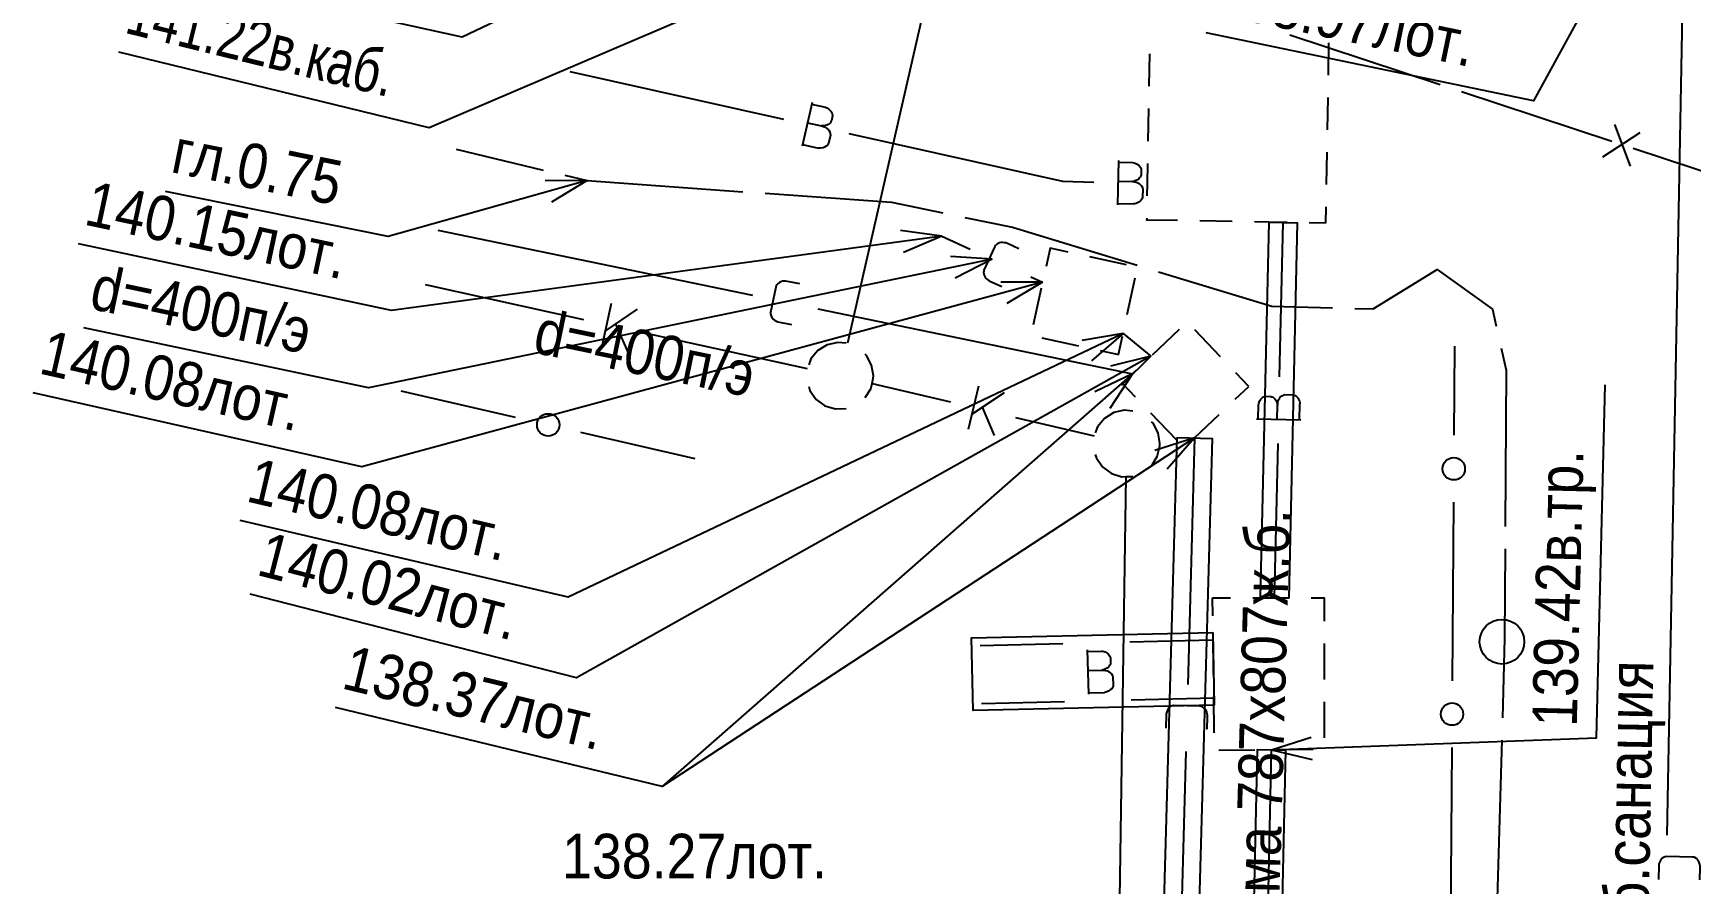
# Model space of a CAD drawing. Header units: metres. Extents: x -3947 to -3704, y 4976 to 6609.
# Drawn here: x -3850 to -3812.87, y 5279.19 to 5298.26 of the extents above; entities that cross this region are included whole.
import ezdxf
from ezdxf.enums import TextEntityAlignment as Align

# ---------------------------------------------------------------- set-up
doc = ezdxf.new("R2010")
doc.units = ezdxf.units.M
doc.header["$MEASUREMENT"] = 0
for name, color, linetype, lineweight in [('Водопровод', 7, 'Continuous', 25), ('Водосток', 7, 'Continuous', 25), ('Кабели', 7, 'Continuous', 25), ('Кабель электрический', 7, 'Continuous', 25), ('Канализация самотёчная', 7, 'Continuous', 25)]:
    doc.layers.add(name, color=color, linetype=linetype, lineweight=lineweight)
doc.styles.add('Style-RUSSIAN_1251', font='RUSSIAN_1251.shx')
doc.styles.add('Style-RUSSIAN_1251 I 0.00000', font='RUSSIAN_1251.shx')
doc.linetypes.add('Stok', pattern='A,-1.75,[108,dgnlstyle-500_multi_und.shx,S=0.007373,R=0,X=0,Y=0],-1.75', length=3.5)

msp = doc.modelspace()

# ---------------------------------------------------------------- linework, layer by layer
at = {"layer": 'Водопровод', "linetype": 'Continuous'}
for p, q in [((-3820.98, 5298.043), (-3820.993, 5297.317)), ((-3825, 5297.067), (-3824.987, 5297.793)), ((-3837.981, 5297.401), (-3833.192, 5296.334)), ((-3832.555, 5296.701), (-3832.772, 5295.728)), ((-3825.023, 5295.84), (-3825.009, 5296.567)), ((-3821.001, 5296.817), (-3821.014, 5296.09)), ((-3832.656, 5296.248), (-3832.343, 5296.178)), ((-3831.728, 5296.007), (-3826.94, 5294.94)), ((-3832.765, 5295.76), (-3832.412, 5295.681)), ((-3821.022, 5295.59), (-3821.035, 5294.863)), ((-3825.686, 5295.405), (-3825.712, 5294.407)), ((-3826.94, 5294.94), (-3826.24, 5294.922)), ((-3825.698, 5294.941), (-3825.377, 5294.932)), ((-3825.711, 5294.44), (-3825.349, 5294.43)), ((-3821.044, 5294.363), (-3821.05, 5294)), ((-3823.14, 5294.037), (-3823.867, 5294.049)), ((-3822.078, 5290.558), (-3822, 5294.017)), ((-3821.05, 5294), (-3821.413, 5294.006)), ((-3822.133, 5289.601), (-3822.126, 5289.922)), ((-3821.632, 5289.59), (-3821.624, 5289.952)), ((-3822.597, 5289.611), (-3821.6, 5289.589)), ((-3822.19, 5285.6), (-3822.112, 5289.059)), ((-3823.58, 5285.6), (-3823.176, 5285.6)), ((-3823.575, 5285.196), (-3823.58, 5285.6)), ((-3825.432, 5284.615), (-3823.576, 5284.66)), ((-3828.789, 5284.535), (-3826.932, 5284.58)), ((-3826.387, 5284.44), (-3826.363, 5283.443)), ((-3821.08, 5284.58), (-3821.08, 5283.773)), ((-3826.376, 5283.976), (-3826.054, 5283.984)), ((-3828.758, 5283.236), (-3826.901, 5283.28)), ((-3826.364, 5283.475), (-3826.001, 5283.484)), ((-3825.401, 5283.316), (-3823.544, 5283.36)), ((-3823.544, 5282.581), (-3823.553, 5283.388)), ((-3821.08, 5283.273), (-3821.08, 5282.465)), ((-3822.26, 5282.196), (-3821.37, 5282.479)), ((-3822.633, 5282.191), (-3823.441, 5282.181)), ((-3822.628, 5265.528), (-3822.26, 5282.196)), ((-3822.26, 5282.196), (-3821.351, 5281.98)), ((-3821.325, 5282.207), (-3822.133, 5282.197))]:
    msp.add_line(p, q, dxfattribs=at)
at = {"layer": 'Водопровод', "linetype": 'Continuous', "flags": 128}
for points in [[(-3832.563, 5296.666), (-3832.252, 5296.596), (-3832.224, 5296.584), (-3832.179, 5296.555), (-3832.14, 5296.518), (-3832.125, 5296.499), (-3832.112, 5296.477), (-3832.103, 5296.45), (-3832.097, 5296.418), (-3832.096, 5296.403), (-3832.121, 5296.29), (-3832.132, 5296.269), (-3832.151, 5296.243), (-3832.17, 5296.226), (-3832.191, 5296.21), (-3832.223, 5296.196), (-3832.261, 5296.185), (-3832.295, 5296.179), (-3832.343, 5296.178), (-3832.306, 5296.166), (-3832.274, 5296.155), (-3832.23, 5296.13), (-3832.204, 5296.107), (-3832.181, 5296.083), (-3832.159, 5296.046), (-3832.146, 5296.006), (-3832.144, 5295.973), (-3832.186, 5295.788), (-3832.193, 5295.77), (-3832.21, 5295.747), (-3832.236, 5295.722), (-3832.274, 5295.702), (-3832.305, 5295.69), (-3832.355, 5295.68), (-3832.384, 5295.677), (-3832.412, 5295.681)], [(-3825.687, 5295.368), (-3825.368, 5295.36), (-3825.338, 5295.353), (-3825.288, 5295.333), (-3825.242, 5295.304), (-3825.224, 5295.289), (-3825.208, 5295.269), (-3825.193, 5295.245), (-3825.181, 5295.215), (-3825.178, 5295.2), (-3825.181, 5295.084), (-3825.187, 5295.062), (-3825.201, 5295.032), (-3825.216, 5295.012), (-3825.234, 5294.992), (-3825.262, 5294.972), (-3825.298, 5294.954), (-3825.33, 5294.942), (-3825.377, 5294.932), (-3825.338, 5294.927), (-3825.305, 5294.923), (-3825.256, 5294.907), (-3825.227, 5294.889), (-3825.2, 5294.87), (-3825.171, 5294.837), (-3825.151, 5294.801), (-3825.142, 5294.769), (-3825.147, 5294.579), (-3825.152, 5294.56), (-3825.164, 5294.534), (-3825.185, 5294.505), (-3825.217, 5294.478), (-3825.246, 5294.46), (-3825.293, 5294.441), (-3825.321, 5294.432), (-3825.349, 5294.43)], [(-3825.043, 5294.613), (-3825.04, 5294.89), (-3825.032, 5295.34)], [(-3824.367, 5294.058), (-3825.05, 5294.07), (-3825.049, 5294.113)], [(-3821.913, 5294.015), (-3822, 5294.017), (-3822.64, 5294.028)], [(-3821.875, 5285.593), (-3822.505, 5285.607), (-3822.315, 5294.024), (-3821.685, 5294.01), (-3821.875, 5285.593)], [(-3822.26, 5282.196), (-3814.977, 5282.469), (-3814.783, 5290.374)], [(-3822.56, 5289.611), (-3822.553, 5289.929), (-3822.547, 5289.959), (-3822.527, 5290.009), (-3822.498, 5290.055), (-3822.483, 5290.073), (-3822.464, 5290.09), (-3822.439, 5290.104), (-3822.409, 5290.116), (-3822.394, 5290.12), (-3822.278, 5290.117), (-3822.256, 5290.111), (-3822.226, 5290.097), (-3822.206, 5290.082), (-3822.186, 5290.065), (-3822.166, 5290.036), (-3822.148, 5290), (-3822.136, 5289.968), (-3822.126, 5289.922), (-3822.121, 5289.961), (-3822.117, 5289.994), (-3822.101, 5290.042), (-3822.083, 5290.072), (-3822.064, 5290.099), (-3822.031, 5290.129), (-3821.995, 5290.148), (-3821.964, 5290.157), (-3821.773, 5290.153), (-3821.755, 5290.148), (-3821.729, 5290.137), (-3821.699, 5290.115), (-3821.672, 5290.083), (-3821.654, 5290.055), (-3821.634, 5290.008), (-3821.626, 5289.979), (-3821.624, 5289.952)], [(-3822.676, 5285.6), (-3822.19, 5285.6), (-3821.868, 5285.6)], [(-3821.368, 5285.6), (-3821.08, 5285.6), (-3821.08, 5285.08)], [(-3823.578, 5284.825), (-3823.542, 5283.195), (-3828.942, 5283.075), (-3828.978, 5284.705), (-3823.578, 5284.825)], [(-3823.559, 5283.888), (-3823.56, 5284.01), (-3823.569, 5284.696)], [(-3826.386, 5284.403), (-3826.067, 5284.411), (-3826.037, 5284.406), (-3825.986, 5284.389), (-3825.939, 5284.362), (-3825.92, 5284.347), (-3825.903, 5284.329), (-3825.887, 5284.305), (-3825.873, 5284.276), (-3825.869, 5284.261), (-3825.866, 5284.145), (-3825.871, 5284.122), (-3825.884, 5284.092), (-3825.898, 5284.071), (-3825.915, 5284.05), (-3825.942, 5284.029), (-3825.977, 5284.01), (-3826.008, 5283.996), (-3826.054, 5283.984), (-3826.016, 5283.981), (-3825.982, 5283.978), (-3825.933, 5283.964), (-3825.903, 5283.948), (-3825.874, 5283.93), (-3825.844, 5283.899), (-3825.822, 5283.864), (-3825.812, 5283.833), (-3825.808, 5283.642), (-3825.811, 5283.623), (-3825.822, 5283.597), (-3825.841, 5283.567), (-3825.872, 5283.538), (-3825.9, 5283.519), (-3825.946, 5283.497), (-3825.974, 5283.487), (-3826.001, 5283.484)], [(-3822.715, 5247.353), (-3823.345, 5247.367), (-3822.575, 5282.203), (-3821.945, 5282.189), (-3822.715, 5247.353)]]:
    msp.add_lwpolyline(points, dxfattribs=at)
at = {"layer": 'Водосток', "linetype": 'Continuous'}
for p, q in [((-3813.019, 5300.938), (-3813.404, 5280.284)), ((-3840.942, 5293.846), (-3833.892, 5292.387)), ((-3829.65, 5293.71), (-3830.575, 5293.837)), ((-3829.65, 5293.71), (-3830.508, 5293.342)), ((-3829.65, 5293.71), (-3829.013, 5293.419)), ((-3828.519, 5293.192), (-3829.451, 5293.255)), ((-3828.519, 5293.192), (-3829.35, 5292.766)), ((-3825.511, 5293.065), (-3826.327, 5293.244)), ((-3827.388, 5292.675), (-3828.322, 5292.68)), ((-3827.388, 5292.675), (-3828.191, 5292.198)), ((-3827.65, 5292.794), (-3827.388, 5292.675)), ((-3827.418, 5292.54), (-3827.597, 5291.723)), ((-3825.492, 5291.956), (-3825.312, 5292.773)), ((-3832.423, 5292.083), (-3825.374, 5290.625)), ((-3827.405, 5291.427), (-3826.588, 5291.252)), ((-3825.586, 5291.53), (-3826.506, 5291.369)), ((-3825.586, 5291.53), (-3826.292, 5290.918)), ((-3825.69, 5291.06), (-3825.6, 5291.468)), ((-3825.586, 5291.53), (-3825.046, 5291.085)), ((-3824.331, 5291.618), (-3824.936, 5291.042)), ((-3823.402, 5291.004), (-3823.978, 5291.609)), ((-3826.099, 5291.148), (-3825.69, 5291.06)), ((-3824.963, 5291.017), (-3825.87, 5290.795)), ((-3824.963, 5291.017), (-3825.626, 5290.359)), ((-3825.374, 5290.625), (-3826.215, 5290.219)), ((-3825.374, 5290.625), (-3825.886, 5289.843)), ((-3822.77, 5290.34), (-3823.058, 5290.642)), ((-3823.072, 5290.052), (-3822.77, 5290.34)), ((-3824.968, 5289.746), (-3824.392, 5289.141)), ((-3823.982, 5289.186), (-3824.872, 5288.902)), ((-3823.982, 5289.186), (-3824.598, 5288.484)), ((-3823.982, 5289.186), (-3824.135, 5283.66)), ((-3824.177, 5282.161), (-3824.33, 5276.635))]:
    msp.add_line(p, q, dxfattribs=at)
at = {"layer": 'Водосток', "linetype": 'Continuous', "flags": 128}
for points in [[(-3813.559, 5301.917), (-3816.394, 5296.743), (-3823.721, 5298.265)], [(-3829.65, 5293.71), (-3841.979, 5292.042), (-3848.987, 5293.534)], [(-3827.922, 5293.426), (-3828.174, 5293.542), (-3828.211, 5293.556), (-3828.241, 5293.562), (-3828.283, 5293.569), (-3828.324, 5293.567), (-3828.358, 5293.56), (-3828.393, 5293.544), (-3828.425, 5293.523), (-3828.443, 5293.501), (-3828.459, 5293.478), (-3828.702, 5292.946), (-3828.708, 5292.921), (-3828.711, 5292.899), (-3828.709, 5292.871), (-3828.702, 5292.847), (-3828.69, 5292.817), (-3828.676, 5292.788), (-3828.653, 5292.762), (-3828.618, 5292.728), (-3828.586, 5292.708), (-3828.304, 5292.58)], [(-3828.519, 5293.192), (-3842.495, 5290.309), (-3848.869, 5291.651)], [(-3826.816, 5293.351), (-3827.22, 5293.44), (-3827.31, 5293.028)], [(-3827.388, 5292.675), (-3842.642, 5288.538), (-3850.005, 5290.199)], [(-3832.83, 5292.639), (-3833.102, 5292.695), (-3833.141, 5292.7), (-3833.171, 5292.7), (-3833.214, 5292.697), (-3833.254, 5292.686), (-3833.285, 5292.672), (-3833.315, 5292.648), (-3833.342, 5292.62), (-3833.355, 5292.595), (-3833.365, 5292.569), (-3833.483, 5291.996), (-3833.484, 5291.97), (-3833.481, 5291.949), (-3833.473, 5291.921), (-3833.461, 5291.9), (-3833.443, 5291.873), (-3833.422, 5291.847), (-3833.394, 5291.828), (-3833.352, 5291.802), (-3833.317, 5291.791), (-3833.014, 5291.728)], [(-3825.586, 5291.53), (-3838.016, 5285.615), (-3845.365, 5287.333)], [(-3824.963, 5291.017), (-3837.831, 5283.807), (-3845.141, 5285.687)], [(-3825.374, 5290.625), (-3835.914, 5281.373), (-3843.229, 5283.142)], [(-3825.298, 5290.698), (-3825.374, 5290.625), (-3825.6, 5290.41), (-3825.312, 5290.108)], [(-3824.039, 5289.132), (-3823.982, 5289.186), (-3823.434, 5289.708)], [(-3823.982, 5289.186), (-3835.914, 5281.373), (-3843.229, 5283.142)], [(-3824.376, 5289.197), (-3823.589, 5289.175), (-3823.937, 5276.624), (-3824.723, 5276.646), (-3824.376, 5289.197)], [(-3823.702, 5282.659), (-3823.694, 5282.936), (-3823.695, 5282.975), (-3823.701, 5283.005), (-3823.712, 5283.047), (-3823.729, 5283.084), (-3823.749, 5283.112), (-3823.778, 5283.138), (-3823.809, 5283.16), (-3823.837, 5283.167), (-3823.864, 5283.173), (-3824.449, 5283.189), (-3824.474, 5283.185), (-3824.495, 5283.179), (-3824.521, 5283.165), (-3824.54, 5283.15), (-3824.563, 5283.128), (-3824.584, 5283.103), (-3824.599, 5283.071), (-3824.616, 5283.026), (-3824.622, 5282.989), (-3824.631, 5282.68)], [(-3812.662, 5279.281), (-3812.657, 5279.558), (-3812.658, 5279.598), (-3812.664, 5279.627), (-3812.675, 5279.669), (-3812.693, 5279.706), (-3812.713, 5279.734), (-3812.742, 5279.76), (-3812.774, 5279.781), (-3812.801, 5279.788), (-3812.829, 5279.793), (-3813.414, 5279.804), (-3813.439, 5279.8), (-3813.46, 5279.794), (-3813.485, 5279.78), (-3813.504, 5279.765), (-3813.527, 5279.742), (-3813.548, 5279.717), (-3813.563, 5279.686), (-3813.58, 5279.64), (-3813.585, 5279.603), (-3813.591, 5279.294)]]:
    msp.add_lwpolyline(points, dxfattribs=at)
at = {"layer": 'Водосток', "linetype": 'Stok', "flags": 128}
msp.add_lwpolyline([(-3825.586, 5291.53), (-3824.963, 5291.017)], dxfattribs=at)
at = {"layer": 'Кабели', "linetype": 'Continuous'}
for p, q in [((-3818.158, 5291.244), (-3818.172, 5289.245)), ((-3839.197, 5289.647), (-3841.759, 5290.238)), ((-3835.172, 5288.719), (-3837.735, 5289.31)), ((-3818.182, 5287.745), (-3818.21, 5283.746)), ((-3818.22, 5282.246), (-3818.248, 5278.248))]:
    msp.add_line(p, q, dxfattribs=at)
for centre in [(-3838.466, 5289.479), (-3818.177, 5288.495), (-3818.215, 5282.996)]:
    msp.add_circle(centre, 0.25, dxfattribs=at)
msp.add_arc((-3817.098, 5284.62), 0.5, 0, 360, dxfattribs=at)
at = {"layer": 'Кабель электрический', "linetype": 'Continuous'}
for p, q in [((-3821.853, 5298.223), (-3818.482, 5297.108)), ((-3818.007, 5296.951), (-3814.636, 5295.836)), ((-3814.579, 5296.211), (-3814.227, 5295.274)), ((-3814.008, 5296.024), (-3814.845, 5295.476)), ((-3840.531, 5295.656), (-3838.58, 5295.19)), ((-3814.161, 5295.679), (-3810.79, 5294.564)), ((-3837.596, 5294.955), (-3838.53, 5294.952)), ((-3837.596, 5294.955), (-3838.394, 5294.471)), ((-3817.027, 5286.7), (-3817.039, 5284.693)), ((-3817.039, 5284.693), (-3817.088, 5282.916)), ((-3817.102, 5282.416), (-3817.201, 5278.861))]:
    msp.add_line(p, q, dxfattribs=at)
at = {"layer": 'Кабель электрический', "linetype": 'Continuous', "flags": 128}
for points in [[(-3829.88, 5303.17), (-3840.393, 5298.166), (-3848.301, 5299.914)], [(-3827.33, 5302.04), (-3841.131, 5296.137), (-3848.088, 5297.835)], [(-3838.093, 5295.074), (-3837.596, 5294.955), (-3834.103, 5294.705)], [(-3837.596, 5294.955), (-3842.053, 5293.702), (-3847.04, 5294.709)], [(-3833.604, 5294.67), (-3830.772, 5294.467), (-3829.622, 5294.23)], [(-3829.132, 5294.129), (-3828.061, 5293.908), (-3825.269, 5293.056)], [(-3824.79, 5292.91), (-3822.255, 5292.137), (-3820.893, 5292.103)], [(-3820.393, 5292.09), (-3819.982, 5292.08), (-3818.549, 5292.964), (-3817.312, 5292.073), (-3817.225, 5291.689)], [(-3817.115, 5291.201), (-3817.003, 5290.707), (-3817.024, 5287.2)]]:
    msp.add_lwpolyline(points, dxfattribs=at)
at = {"layer": 'Канализация самотёчная', "linetype": 'Continuous'}
for p, q in [((-3829.802, 5299.871), (-3831.763, 5291.307)), ((-3841.219, 5292.623), (-3837.672, 5291.843)), ((-3837.052, 5292.202), (-3837.265, 5291.235)), ((-3837.189, 5291.58), (-3836.465, 5292.073)), ((-3836.96, 5291.736), (-3836.679, 5291.106)), ((-3836.207, 5291.521), (-3832.66, 5290.741)), ((-3831.21, 5290.41), (-3829.453, 5289.994)), ((-3828.827, 5290.343), (-3829.055, 5289.379)), ((-3828.974, 5289.722), (-3828.243, 5290.204)), ((-3828.742, 5289.875), (-3828.472, 5289.241)), ((-3827.993, 5289.648), (-3826.236, 5289.232)), ((-3825.521, 5288.319), (-3825.708, 5276.266))]:
    msp.add_line(p, q, dxfattribs=at)
at = {"layer": 'Канализация самотёчная', "linetype": 'Continuous', "flags": 128}
for points in [[(-3831.79, 5291.31), (-3831.978, 5291.328), (-3832.216, 5291.273), (-3832.423, 5291.145), (-3832.579, 5290.956), (-3832.629, 5290.823)], [(-3831.18, 5290.58), (-3831.22, 5290.821), (-3831.335, 5291.036), (-3831.367, 5291.066)], [(-3832.629, 5290.336), (-3832.604, 5290.25), (-3832.462, 5290.051), (-3832.264, 5289.909), (-3832.031, 5289.837), (-3831.789, 5289.844)], [(-3831.363, 5290.091), (-3831.239, 5290.289), (-3831.21, 5290.41), (-3831.182, 5290.527), (-3831.18, 5290.58)], [(-3825.37, 5289.79), (-3825.558, 5289.808), (-3825.796, 5289.753), (-3826.003, 5289.625), (-3826.159, 5289.436), (-3826.209, 5289.303)], [(-3824.76, 5289.06), (-3824.8, 5289.301), (-3824.915, 5289.516), (-3824.947, 5289.546)], [(-3826.209, 5288.816), (-3826.184, 5288.73), (-3826.042, 5288.531), (-3825.844, 5288.389), (-3825.611, 5288.317), (-3825.521, 5288.319), (-3825.369, 5288.324)], [(-3824.943, 5288.571), (-3824.819, 5288.769), (-3824.762, 5289.007), (-3824.76, 5289.06)]]:
    msp.add_lwpolyline(points, dxfattribs=at)

# ---------------------------------------------------------------- texts
at = {"layer": 'Водопровод', "linetype": 'Continuous', "style": 'Style-RUSSIAN_1251', "width": 0.9}
msp.add_text('139.42в.тр.', height=1, rotation=88.5967, dxfattribs=at).set_placement((-3816.421, 5282.729), align=Align.TOP_LEFT)
at = {"layer": 'Водосток', "linetype": 'Continuous', "style": 'Style-RUSSIAN_1251', "width": 0.9}
for s, rotation, p in [('138.97лот.', 348.2686, (-3823.426, 5299.684)), ('140.15лот.', 347.9862, (-3848.685, 5294.952)), ('d=400п/э', 348.1054, (-3848.57, 5293.07)), ('140.08лот.', 347.2866, (-3849.686, 5291.614)), ('140.08лот.', 346.8398, (-3845.035, 5288.745)), ('140.02лот.', 345.5783, (-3844.78, 5287.092)), ('138.37лот.', 346.4023, (-3842.889, 5284.552)), ('138.37лот.', 346.4023, (-3842.889, 5284.552))]:
    msp.add_text(s, height=1, rotation=rotation, dxfattribs=at).set_placement(p, align=Align.TOP_LEFT)
at = {"layer": 'Водосток', "linetype": 'Continuous', "width": 0.9}
for s, rotation, style, p in [('d=400п/э', 348.311, 'Style-RUSSIAN_1251 I 0.00000', (-3838.838, 5291.106)), ('обойма 787x807ж.б.', 88.414, 'Style-RUSSIAN_1251', (-3822.154, 5276.277)), ('d=600ж.б.санация', 88.932, 'Style-RUSSIAN_1251 I 0.00000', (-3813.893, 5274.029))]:
    msp.add_text(s, height=1, rotation=rotation, dxfattribs=dict(at, style=style)).set_placement(p)
at = {"layer": 'Водосток', "linetype": 'Continuous', "style": 'Style-RUSSIAN_1251', "width": 0.9}
msp.add_text('138.27лот.', height=1, dxfattribs=at).set_placement((-3838.156, 5280.315), align=Align.TOP_LEFT)
at = {"layer": 'Кабель электрический', "linetype": 'Continuous', "style": 'Style-RUSSIAN_1251'}
for s, rotation, width, p in [('141.22в.каб.', 346.2863, 0.8, (-3847.744, 5299.243)), ('гл.0.75', 348.5912, 0.9, (-3846.754, 5296.13))]:
    msp.add_text(s, height=1, rotation=rotation, dxfattribs=dict(at, width=width)).set_placement(p, align=Align.TOP_LEFT)

doc.saveas('drawing.dxf')
